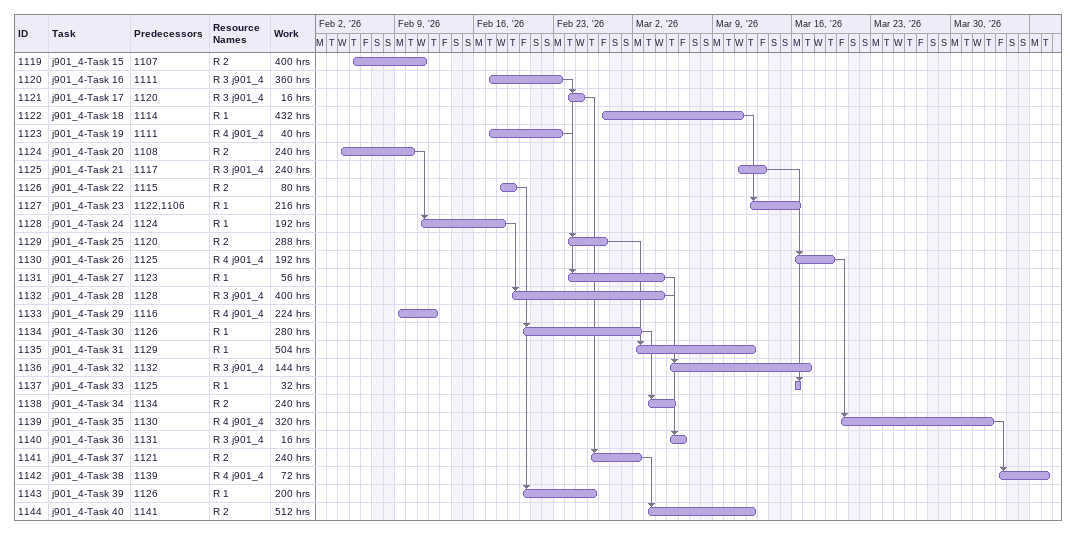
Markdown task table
| ID | Task | Start | Finish | Predecessors | Resources | Work (h) |
|---|---|---|---|---|---|---|
| 1119 | j901_4-Task 15 | 2026-02-05 | 2026-02-11 | 1107 | R 2 | 400 |
| 1120 | j901_4-Task 16 | 2026-02-17 | 2026-02-23 | 1111 | R 3 j901_4 | 360 |
| 1121 | j901_4-Task 17 | 2026-02-24 | 2026-02-25 | 1120 | R 3 j901_4 | 16 |
| 1122 | j901_4-Task 18 | 2026-02-27 | 2026-03-11 | 1114 | R 1 | 432 |
| 1123 | j901_4-Task 19 | 2026-02-17 | 2026-02-23 | 1111 | R 4 j901_4 | 40 |
| 1124 | j901_4-Task 20 | 2026-02-04 | 2026-02-10 | 1108 | R 2 | 240 |
| 1125 | j901_4-Task 21 | 2026-03-11 | 2026-03-13 | 1117 | R 3 j901_4 | 240 |
| 1126 | j901_4-Task 22 | 2026-02-18 | 2026-02-19 | 1115 | R 2 | 80 |
| 1127 | j901_4-Task 23 | 2026-03-12 | 2026-03-16 | 1122, 1106 | R 1 | 216 |
| 1128 | j901_4-Task 24 | 2026-02-11 | 2026-02-18 | 1124 | R 1 | 192 |
| 1129 | j901_4-Task 25 | 2026-02-24 | 2026-02-27 | 1120 | R 2 | 288 |
| 1130 | j901_4-Task 26 | 2026-03-16 | 2026-03-19 | 1125 | R 4 j901_4 | 192 |
| 1131 | j901_4-Task 27 | 2026-02-24 | 2026-03-04 | 1123 | R 1 | 56 |
| 1132 | j901_4-Task 28 | 2026-02-19 | 2026-03-04 | 1128 | R 3 j901_4 | 400 |
| 1133 | j901_4-Task 29 | 2026-02-09 | 2026-02-12 | 1116 | R 4 j901_4 | 224 |
| 1134 | j901_4-Task 30 | 2026-02-20 | 2026-03-02 | 1126 | R 1 | 280 |
| 1135 | j901_4-Task 31 | 2026-03-02 | 2026-03-12 | 1129 | R 1 | 504 |
| 1136 | j901_4-Task 32 | 2026-03-05 | 2026-03-17 | 1132 | R 3 j901_4 | 144 |
| 1137 | j901_4-Task 33 | 2026-03-16 | 2026-03-16 | 1125 | R 1 | 32 |
| 1138 | j901_4-Task 34 | 2026-03-03 | 2026-03-05 | 1134 | R 2 | 240 |
| 1139 | j901_4-Task 35 | 2026-03-20 | 2026-04-02 | 1130 | R 4 j901_4 | 320 |
| 1140 | j901_4-Task 36 | 2026-03-05 | 2026-03-06 | 1131 | R 3 j901_4 | 16 |
| 1141 | j901_4-Task 37 | 2026-02-26 | 2026-03-02 | 1121 | R 2 | 240 |
| 1142 | j901_4-Task 38 | 2026-04-03 | 2026-04-07 | 1139 | R 4 j901_4 | 72 |
| 1143 | j901_4-Task 39 | 2026-02-20 | 2026-02-26 | 1126 | R 1 | 200 |
| 1144 | j901_4-Task 40 | 2026-03-03 | 2026-03-12 | 1141 | R 2 | 512 |
